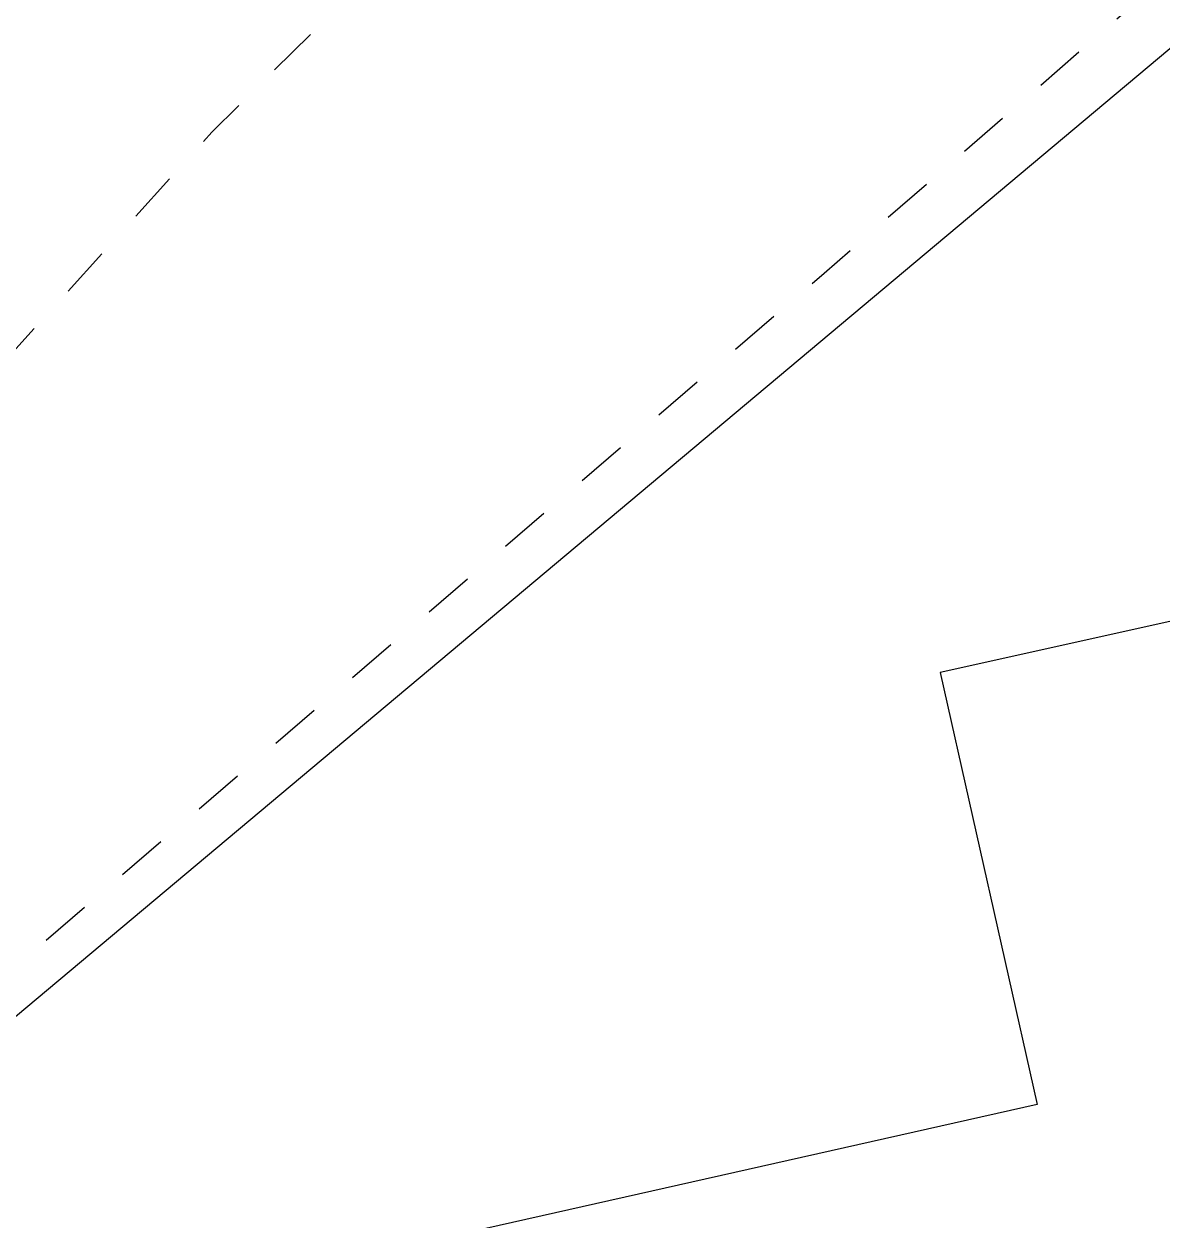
# Model space of a CAD drawing. Extents: x 421500 to 422711, y 436000 to 437000.
# Drawn here: x 422179.42 to 422197.47, y 436659.35 to 436678.32 of the extents above; entities that cross this region are included whole.
import ezdxf

# ---------------------------------------------------------------- set-up
doc = ezdxf.new("R2010")
doc.units = 0
doc.linetypes.add('716709-ExBase$0$OS-LANDFORM', pattern=[1.6, 0.8, -0.8])
for name, color, linetype in [('716709-ExBase$0$OS-LINE_0001_BLG_OUTLINE', 7, 'Continuous'), ('716709-ExBase$0$OS-LINE_0030_OBSTRUCTING_FEAT', 8, 'Continuous'), ('716709-ExBase$0$OS-LINE_0374_TOP_OF_SLOPE', 8, '716709-ExBase$0$OS-LANDFORM'), ('716709-ExBase$0$OS-LINE_0376_BOT_SLOPE_CLIFF', 8, '716709-ExBase$0$OS-LANDFORM')]:
    doc.layers.add(name, color=color, linetype=linetype)

msp = doc.modelspace()

# ---------------------------------------------------------------- linework, layer by layer
at = {"layer": '716709-ExBase$0$OS-LINE_0001_BLG_OUTLINE', "flags": 128}
msp.add_lwpolyline([(422200.96, 436670.73), (422199.15, 436670.32), (422198.26, 436668.99), (422193.95, 436668.03), (422195.49, 436661.18), (422185.22, 436658.87), (422187.15, 436650.26), (422191.65, 436651.27), (422191.39, 436652.44), (422194.76, 436653.22), (422194.26, 436655.47), (422196.61, 436655.99), (422198.79, 436646.21), (422207.38, 436648.12), (422206.35, 436652.72), (422205.17, 436652.45), (422203.93, 436657.98), (422202.51, 436657.66), (422202.13, 436659.38), (422203.55, 436659.7), (422201.99, 436666.59), (422202.79, 436667.85), (422202.37, 436669.71), (422200.96, 436670.73)], dxfattribs=at)
at = {"layer": '716709-ExBase$0$OS-LINE_0030_OBSTRUCTING_FEAT', "flags": 128}
msp.add_lwpolyline([(422163.3, 436648.53), (422172.93, 436657.25), (422209.48, 436687.9), (422210.02, 436688.16)], dxfattribs=at)
at = {"layer": '716709-ExBase$0$OS-LINE_0374_TOP_OF_SLOPE', "flags": 128}
msp.add_lwpolyline([(422105.18, 436597.58), (422111.7, 436603.65), (422115.7, 436607.65), (422119.25, 436611.3), (422122.15, 436614), (422125.25, 436617.35), (422128.8, 436621.45), (422133.7, 436626.3), (422140, 436632.3), (422145.95, 436638.6), (422153.55, 436646.35), (422159.1, 436652.15), (422162.35, 436655.9), (422166.1, 436659.4), (422170.25, 436663.45), (422173.65, 436667), (422176.2, 436669.75), (422177.15, 436671.3), (422179.1, 436672.95), (422182.4, 436676.6), (422187.3, 436681.45), (422192.95, 436688), (422195.3, 436691), (422197.1, 436691.55), (422200.8, 436691.05), (422205.05, 436690.85)], dxfattribs=at)
at = {"layer": '716709-ExBase$0$OS-LINE_0376_BOT_SLOPE_CLIFF', "flags": 128}
msp.add_lwpolyline([(422205.05, 436690.85), (422207.65, 436687.85), (422192.11, 436674.36), (422173.47, 436658.38), (422162.55, 436648.54), (422139.76, 436627.16), (422112.85, 436602.55), (422105.95, 436596.7), (422105.18, 436597.58)], dxfattribs=at)

doc.saveas('drawing.dxf')
